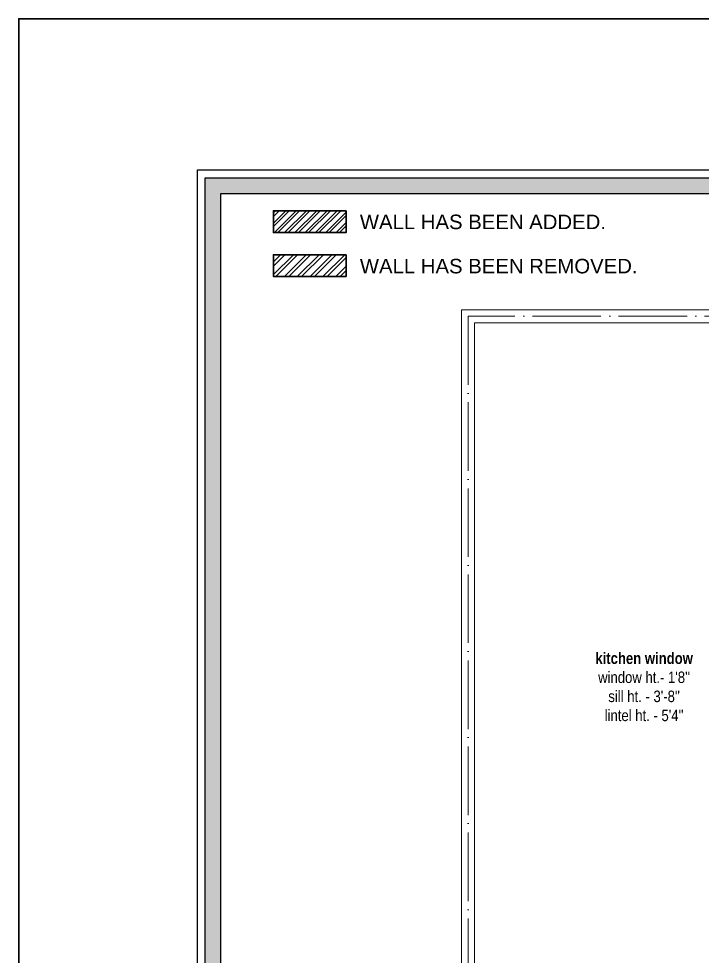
# Model space of a CAD drawing. Header units: millimetres. Extents: x 56222 to 3066687, y -650199 to -121287.
# Drawn here: x 147249.7 to 147488.8, y -177262.9 to -176934.9 of the extents above; entities that cross this region are included whole.
import ezdxf

# ---------------------------------------------------------------- set-up
doc = ezdxf.new("R2010")
doc.units = ezdxf.units.MM
doc.header["$MEASUREMENT"] = 0
doc.linetypes.add('ACAD_ISO04W100', pattern=[30, 24, -3, 0, -3])
for name, color, linetype, lineweight in [('ELEVATION ( SPIRAL STAIR )', 250, 'Continuous', 9), ('FIRST FLOOR ( TEXT )', 7, 'Continuous', 9), ('GROUND FLOOR', 7, 'Continuous', 9), ('GROUND FLOOR  ( PLINE )', 251, 'Continuous', 30), ('Labelling', 1, 'Continuous', 25), ('NAME PLATE', 7, 'Continuous', 25), ('XX~SLAB ( BEAM )~ ( DIM )', 7, 'Continuous', 9)]:
    doc.layers.add(name, color=color, linetype=linetype, lineweight=lineweight)
doc.styles.add('KATHA', font='swissc.ttf')
doc.styles.add('style4', font='ARIALN.TTF')

# ---------------------------------------------------------------- blocks, each defined once
blk = doc.blocks.new('LAYOUT FILE')
at = {"layer": 'NAME PLATE', "true_color": 0xd39e00}
h = blk.add_hatch(color=42, dxfattribs=at)
h.paths.add_polyline_path([(3346889.83, -513806.18), (3346889.83, -514260.7), (3347535.56, -514260.7), (3347535.56, -513806.18)])
h.paths.add_polyline_path([(3346894.36, -513810.71), (3347531.03, -513810.71), (3347531.03, -514256.17), (3346894.36, -514256.17)], flags=16)
at = {"layer": 'NAME PLATE', "color": 42, "true_color": 0xd39e00}
for points in [[(3346887.56, -513803.91), (3347537.83, -513803.91), (3347537.83, -514262.96), (3346887.56, -514262.96)], [(3346889.83, -513806.18), (3347535.56, -513806.18), (3347535.56, -514260.7), (3346889.83, -514260.7)], [(3346894.36, -513810.71), (3347531.03, -513810.71), (3347531.03, -514256.17), (3346894.36, -514256.17)]]:
    blk.add_lwpolyline(points, close=True, dxfattribs=at)

msp = doc.modelspace()

# ---------------------------------------------------------------- hatches: boundary and pattern name
at = {"layer": 'ELEVATION ( SPIRAL STAIR )', "lineweight": 5}
h = msp.add_hatch(dxfattribs=at)
h.set_pattern_fill('ANSI32', color=2, scale=8.479723)
h.set_pattern_definition([(45, (-110395.2467, 112316.8908), (-2.24852616, 2.24852616), []), (45, (-110393.7477, 112316.8908), (-2.24852616, 2.24852616), [])])
h.paths.add_polyline_path([(147364.2333, -177017.4908), (147338.7941, -177017.4908), (147338.7941, -177025.1226), (147364.2333, -177025.1226)])
at = {"layer": 'GROUND FLOOR  ( PLINE )', "lineweight": 5}
h = msp.add_hatch(dxfattribs=at)
h.set_pattern_fill('ANSI32', color=3, scale=6.783779)
h.set_pattern_definition([(45, (-110395.2467, 112316.8908), (-1.798820929, 1.798820929), []), (45, (-110394.0475, 112316.8908), (-1.798820929, 1.798820929), [])])
h.paths.add_polyline_path([(147364.2333, -177002.1177), (147338.7941, -177002.1177), (147338.7941, -177009.7494), (147364.2333, -177009.7494)])

# ---------------------------------------------------------------- linework, layer by layer
at = {"layer": 'ELEVATION ( SPIRAL STAIR )', "color": 2, "lineweight": 30}
msp.add_lwpolyline([(147364.2333, -177017.4908), (147338.7941, -177017.4908), (147338.7941, -177025.1226), (147364.2333, -177025.1226)], close=True, dxfattribs=at)
at = {"layer": 'GROUND FLOOR'}
for p, q in [((147404.6413, -177036.7926), (147904.8913, -177036.7926)), ((147404.6413, -177036.7926), (147404.6413, -177503.7926)), ((147409.1413, -177041.2926), (147904.8913, -177041.2926)), ((147409.1413, -177041.2926), (147409.1413, -177499.2926))]:
    msp.add_line(p, q, dxfattribs=at)
at = {"layer": 'GROUND FLOOR', "color": 1, "linetype": 'ACAD_ISO04W100'}
msp.add_lwpolyline([(147904.8913, -177039.0426), (147406.8913, -177039.0426), (147406.8913, -177501.5426), (147904.8913, -177501.5426)], dxfattribs=at)
at = {"layer": 'GROUND FLOOR  ( PLINE )', "color": 3}
msp.add_lwpolyline([(147364.2333, -177002.1177), (147338.7941, -177002.1177), (147338.7941, -177009.7494), (147364.2333, -177009.7494)], close=True, dxfattribs=at)
at = {"layer": 'XX~SLAB ( BEAM )~ ( DIM )', "color": 244, "lineweight": 30, "true_color": 0x991b1e}
msp.add_lwpolyline([(150032.5975, -176934.95), (147249.7124, -176934.95), (147249.7124, -177588.0074), (150032.5975, -177588.0074)], close=True, dxfattribs=at)

# ---------------------------------------------------------------- block references
at = {"layer": 'NAME PLATE', "lineweight": 0, "xscale": 1.209046105522275, "yscale": 1.209046105522275, "zscale": 1.209046105522275}
msp.add_blockref('LAYOUT FILE', (-3899229.1641, 444224.8067, 0.1256), dxfattribs=at)

# ---------------------------------------------------------------- texts
at = {"layer": 'FIRST FLOOR ( TEXT )', "insert": (147468.4842, -177168.7006), "char_height": 4, "attachment_point": 5, "style": 'KATHA'}
msp.add_mtext("{\\fSwis721 Cn BT|b1|i0|c0|p34;kitchen window }\\Pwindow ht.- 1'8''\\Psill ht. - 3'-8'' \\Plintel ht. - 5'4''", dxfattribs=at)
at = {"layer": 'Labelling', "char_height": 5.087834, "width": 118.925581, "attachment_point": 5, "style": 'style4'}
for s, insert in [('\\A1;\\pxql;{\\fArial|b0|i0|c0|p34;WALL HAS BEEN ADDED.}', (147428.5011, -177006.0552, 0.0263)), ('\\A1;\\pxql;{\\fArial|b0|i0|c0|p34;WALL HAS BEEN REMOVED.}', (147428.5011, -177021.5243, 0.0263))]:
    msp.add_mtext(s, dxfattribs=dict(at, insert=insert))

doc.saveas('drawing.dxf')
